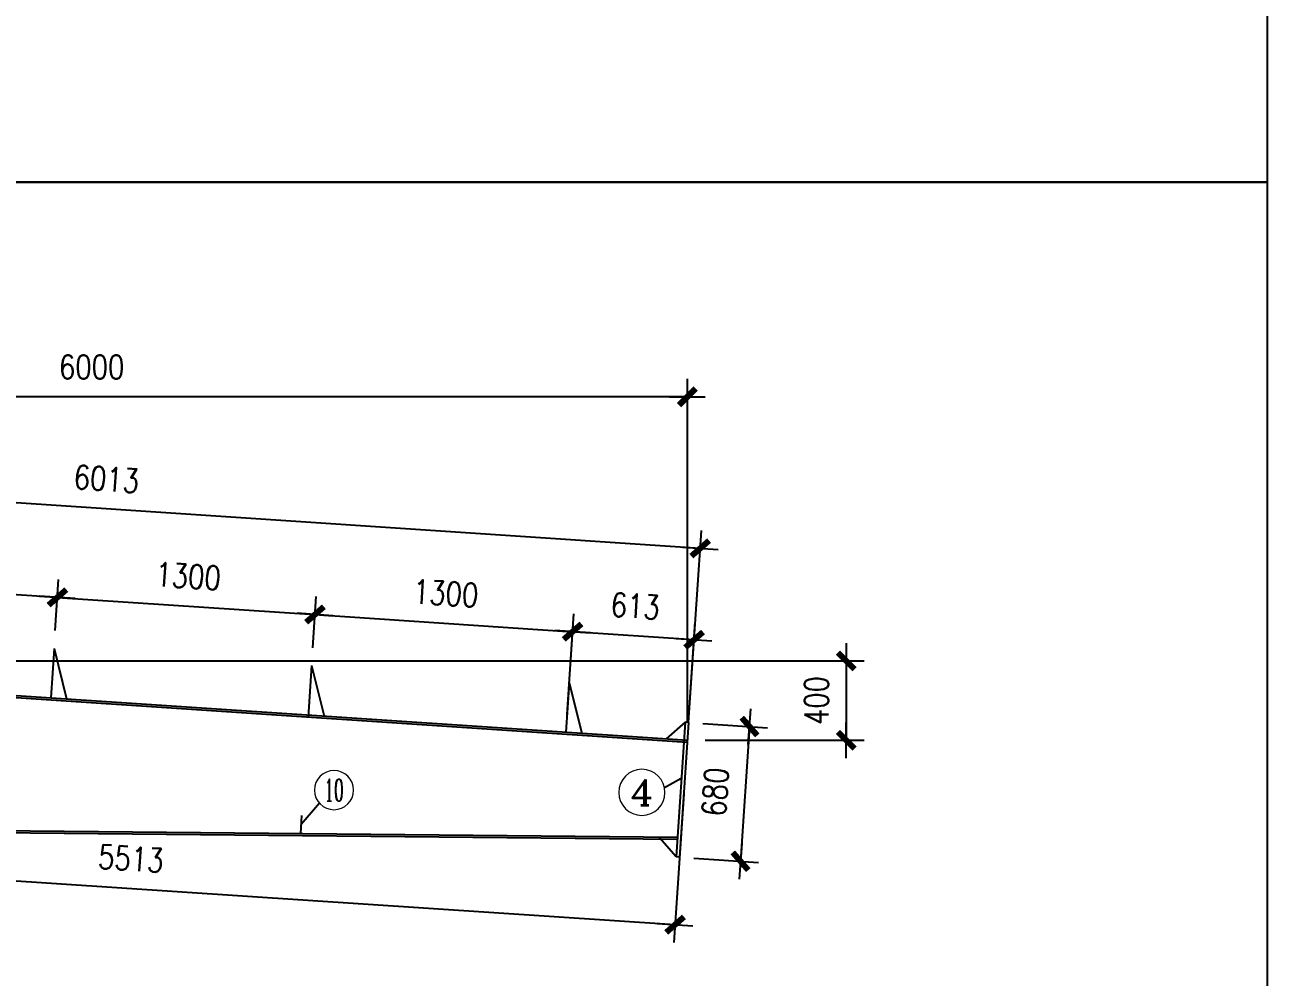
# Model space of a CAD drawing. Header units: millimetres. Extents: x 2451220 to 4527627, y -5186613 to -1639140.
# Drawn here: x 2510591 to 2516847, y -1789991 to -1785194 of the extents above; entities that cross this region are included whole.
import ezdxf
from ezdxf.enums import TextEntityAlignment as Align

# ---------------------------------------------------------------- set-up
doc = ezdxf.new("R2010")
doc.units = ezdxf.units.MM
doc.header["$LTSCALE"] = 1000
doc.header["$PDMODE"] = 34
doc.layers.add('钢架', color=7, linetype='Continuous', lineweight=25)
doc.styles.add('COMPLEX', font='COMPLEX')
doc.styles.add('DIM_FONT', font='simplex.shx', dxfattribs={"width": 0.8, "bigfont": 'hztxt.shx'})
doc.styles.get("Standard").update_dxf_attribs({"font": 'txt', "bigfont": 'gbcbig.shx'})
doc.dimstyles.get("Standard").update_dxf_attribs({"dimscale": 100, "dimtxt": 3.5, "dimasz": 1, "dimexe": 2.5, "dimexo": 3, "dimgap": 1.5, "dimtad": 1, "dimdec": 0, "dimzin": 0, "dimdsep": 46, "dimtxsty": 'Standard', "dimblk": 'ARCHTICK', "dimcen": 0.09, "dimadec": 0, "dimazin": 0, "dimtfac": 1, "dimtdec": 0, "dimtix": 1, "dimtmove": 2, "dimatfit": 3, "dimldrblk": 'ARCHTICK', "dimfxl": 1, "dimtolj": 1, "dimtzin": 0, "dimarcsym": 0})
doc.dimstyles.new('WGH(1)', dxfattribs={"dimscale": 1.2, "dimtxt": 100, "dimasz": 0.5, "dimexe": 75, "dimexo": 75, "dimgap": 75, "dimtad": 1, "dimdec": 0, "dimzin": 0, "dimdsep": 46, "dimtxsty": 'DIM_FONT', "dimblk1": '_DIMX', "dimblk2": '_DIMX', "dimsah": 1, "dimcen": 0.09, "dimclrd": 3, "dimclre": 3, "dimclrt": 7, "dimadec": 0, "dimazin": 0, "dimtfac": 1, "dimtdec": 0, "dimtix": 1, "dimtmove": 2, "dimatfit": 3, "dimldrblk": '_DIMX', "dimfxl": 1, "dimtolj": 1, "dimtzin": 0, "dimarcsym": 0})

# ---------------------------------------------------------------- blocks, each defined once
blk = doc.blocks.new('_DIMX')
blk.add_line((-150, 0), (150, 0))
at = {"const_width": 50}
blk.add_lwpolyline([(-70, -70), (70, 70)], dxfattribs=at)
blk = doc.blocks.new('*D3033')
at = {"color": 3, "lineweight": -2}
for p, q in [((2509446.8, -1788158.2), (2509464, -1787901.3)), ((2509458.6, -1787991.1), (2510754.5, -1788077.5)), ((2510743.9, -1788244.7), (2510761.1, -1787987.7))]:
    blk.add_line(p, q, dxfattribs=at)
at = {"layer": 'Defpoints', "color": 0}
for p in [(2510755.1, -1788077.6), (2509440.8, -1788248), (2510738, -1788334.5)]:
    blk.add_point(p, dxfattribs=at)
at = {"color": 3, "lineweight": -2, "xscale": 0.6, "yscale": 0.6, "zscale": 0.6}
for p, rotation in [((2509458, -1787991.1), 176.1859251763582), ((2510755.1, -1788077.6), 356.1859251763582)]:
    blk.add_blockref('_DIMX', p, dxfattribs=dict(at, rotation=rotation))
at = {"color": 7, "insert": (2510116.5, -1787884.6), "char_height": 120, "attachment_point": 5, "rotation": 356.18593, "style": 'DIM_FONT'}
blk.add_mtext('\\A1;1300', dxfattribs=at)
blk = doc.blocks.new('*D3034')
at = {"color": 3, "lineweight": -2}
for p, q in [((2510743.9, -1788244.7), (2510761.1, -1787987.7)), ((2510755.7, -1788077.6), (2512051.6, -1788164)), ((2512041.1, -1788331.2), (2512058.2, -1788074.2))]:
    blk.add_line(p, q, dxfattribs=at)
at = {"layer": 'Defpoints', "color": 0}
for p in [(2512052.2, -1788164), (2510738, -1788334.5), (2512035.1, -1788421)]:
    blk.add_point(p, dxfattribs=at)
at = {"color": 3, "lineweight": -2, "xscale": 0.6, "yscale": 0.6, "zscale": 0.6}
for p, rotation in [((2510755.1, -1788077.6), 176.1859251763582), ((2512052.2, -1788164), 356.1859251763582)]:
    blk.add_blockref('_DIMX', p, dxfattribs=dict(at, rotation=rotation))
at = {"color": 7, "insert": (2511413.6, -1787971.1), "char_height": 120, "attachment_point": 5, "rotation": 356.18593, "style": 'DIM_FONT'}
blk.add_mtext('\\A1;1300', dxfattribs=at)
blk = doc.blocks.new('*D3035')
at = {"color": 3, "lineweight": -2}
for p, q in [((2512041.1, -1788331.2), (2512058.2, -1788074.2)), ((2512052.8, -1788164.1), (2513348.7, -1788250.5)), ((2513338.2, -1788417.7), (2513355.3, -1788160.7))]:
    blk.add_line(p, q, dxfattribs=at)
at = {"layer": 'Defpoints', "color": 0}
for p in [(2513349.3, -1788250.5), (2512035.1, -1788421), (2513332.2, -1788507.5)]:
    blk.add_point(p, dxfattribs=at)
at = {"color": 3, "lineweight": -2, "xscale": 0.6, "yscale": 0.6, "zscale": 0.6}
for p, rotation in [((2512052.2, -1788164), 176.1859251763582), ((2513349.3, -1788250.5), 356.1859251763582)]:
    blk.add_blockref('_DIMX', p, dxfattribs=dict(at, rotation=rotation))
at = {"color": 7, "insert": (2512710.7, -1788057.6), "char_height": 120, "attachment_point": 5, "rotation": 356.18593, "style": 'DIM_FONT'}
blk.add_mtext('\\A1;1300', dxfattribs=at)
blk = doc.blocks.new('*D3036')
at = {"color": 3, "lineweight": -2}
for p, q in [((2513321.6, -1788667.1), (2513355.3, -1788160.7)), ((2513933.5, -1788707.9), (2513967.3, -1788201.5)), ((2513960.7, -1788291.3), (2513349.9, -1788250.5))]:
    blk.add_line(p, q, dxfattribs=at)
at = {"layer": 'Defpoints', "color": 0}
for p in [(2513349.3, -1788250.5), (2513315.6, -1788756.9), (2513927.5, -1788797.7)]:
    blk.add_point(p, dxfattribs=at)
at = {"color": 3, "lineweight": -2, "xscale": 0.6, "yscale": 0.6, "zscale": 0.6}
for p, rotation in [((2513349.3, -1788250.5), 176.1859251657502), ((2513961.3, -1788291.3), 356.1859251657502)]:
    blk.add_blockref('_DIMX', p, dxfattribs=dict(at, rotation=rotation))
at = {"color": 7, "insert": (2513665.3, -1788121.2), "char_height": 120, "attachment_point": 5, "rotation": 356.18593, "style": 'DIM_FONT'}
blk.add_mtext('\\A1;613', dxfattribs=at)
blk = doc.blocks.new('*D3037')
at = {"color": 3, "lineweight": -2}
for p, q in [((2507933.5, -1788307.9), (2507998, -1787341.1)), ((2513991.4, -1787830.8), (2507992.6, -1787430.9)), ((2513933.5, -1788707.9), (2513998, -1787741.1))]:
    blk.add_line(p, q, dxfattribs=at)
at = {"layer": 'Defpoints', "color": 0}
for p in [(2507992, -1787430.9), (2507927.5, -1788397.7), (2513927.5, -1788797.7)]:
    blk.add_point(p, dxfattribs=at)
at = {"color": 3, "lineweight": -2, "xscale": 0.6, "yscale": 0.6, "zscale": 0.6}
for p, rotation in [((2507992, -1787430.9), 176.1859251657144), ((2513992, -1787830.9), 356.1859251657144)]:
    blk.add_blockref('_DIMX', p, dxfattribs=dict(at, rotation=rotation))
at = {"color": 7, "insert": (2511002, -1787481.2), "char_height": 120, "attachment_point": 5, "rotation": 356.18593, "style": 'DIM_FONT'}
blk.add_mtext('\\A1;6013', dxfattribs=at)
blk = doc.blocks.new('*D984')
at = {"color": 3, "lineweight": -2}
for p, q in [((2507927.5, -1788307.7), (2507927.5, -1786977.4)), ((2513927.5, -1788707.7), (2513927.5, -1786977.4)), ((2513926.9, -1787067.4), (2507928.1, -1787067.4))]:
    blk.add_line(p, q, dxfattribs=at)
at = {"layer": 'Defpoints', "color": 0}
for p in [(2507927.5, -1787067.4), (2507927.5, -1788397.7), (2513927.5, -1788797.7)]:
    blk.add_point(p, dxfattribs=at)
at = {"color": 3, "lineweight": -2, "xscale": 0.6, "yscale": 0.6, "zscale": 0.6, "rotation": 180}
blk.add_blockref('_DIMX', (2507927.5, -1787067.4), dxfattribs=at)
at = {"color": 3, "lineweight": -2, "xscale": 0.6, "yscale": 0.6, "zscale": 0.6}
blk.add_blockref('_DIMX', (2513927.5, -1787067.4), dxfattribs=at)
at = {"color": 7, "insert": (2510927.5, -1786917.4), "char_height": 120, "attachment_point": 5, "style": 'DIM_FONT'}
blk.add_mtext('\\A1;6000', dxfattribs=at)
blk = doc.blocks.new('*D3038')
at = {"color": 3, "lineweight": -2}
for p, q in [((2514005.4, -1788712.7), (2514330.1, -1788734.3)), ((2514240.2, -1788729), (2514195.1, -1789406.3)), ((2513960.1, -1789391.2), (2514284.8, -1789412.8))]:
    blk.add_line(p, q, dxfattribs=at)
at = {"layer": 'Defpoints', "color": 0}
for p in [(2513915.6, -1788706.7), (2513870.3, -1789385.2), (2514195, -1789406.9)]:
    blk.add_point(p, dxfattribs=at)
at = {"color": 3, "lineweight": -2, "xscale": 0.6, "yscale": 0.6, "zscale": 0.6}
for p, rotation in [((2514240.3, -1788728.4), 86.18592516567314), ((2514195, -1789406.9), 266.1859251656732)]:
    blk.add_blockref('_DIMX', p, dxfattribs=dict(at, rotation=rotation))
at = {"color": 7, "insert": (2514068, -1789057.6), "char_height": 120, "attachment_point": 5, "rotation": 86.18593, "style": 'DIM_FONT'}
blk.add_mtext('\\A1;680', dxfattribs=at)
blk = doc.blocks.new('*D985')
at = {"color": 3, "lineweight": -2}
for p, q in [((2508017.5, -1788397.7), (2514817.6, -1788397.7)), ((2514727.6, -1788397.1), (2514727.6, -1788396.5)), ((2514727.6, -1788397.7), (2514727.6, -1788797.7)), ((2514017.5, -1788797.7), (2514817.6, -1788797.7)), ((2514727.6, -1788798.3), (2514727.6, -1788798.9))]:
    blk.add_line(p, q, dxfattribs=at)
at = {"layer": 'Defpoints', "color": 0}
for p in [(2507927.5, -1788397.7), (2513927.5, -1788797.7), (2514727.6, -1788797.7)]:
    blk.add_point(p, dxfattribs=at)
at = {"color": 3, "lineweight": -2, "xscale": 0.6, "yscale": 0.6, "zscale": 0.6}
for p, rotation in [((2514727.6, -1788397.7), 270), ((2514727.6, -1788797.7), 90)]:
    blk.add_blockref('_DIMX', p, dxfattribs=dict(at, rotation=rotation))
at = {"color": 7, "insert": (2514577.6, -1788597.7), "char_height": 120, "attachment_point": 5, "rotation": 90, "style": 'DIM_FONT'}
blk.add_mtext('\\A1;400', dxfattribs=at)
blk = doc.blocks.new('*D3042')
at = {"color": 3, "lineweight": -2}
for p, q in [((2508409, -1788700.4), (2508359.1, -1789449.4)), ((2513909.6, -1789067.1), (2513859.6, -1789816.1)), ((2508365.7, -1789359.7), (2513865, -1789726.3))]:
    blk.add_line(p, q, dxfattribs=at)
at = {"layer": 'Defpoints', "color": 0}
for p in [(2508415, -1788610.6), (2513915.6, -1788977.3), (2513865.6, -1789726.3)]:
    blk.add_point(p, dxfattribs=at)
at = {"color": 3, "lineweight": -2, "xscale": 0.6, "yscale": 0.6, "zscale": 0.6}
for p, rotation in [((2508365.1, -1789359.6), 176.1859251656479), ((2513865.6, -1789726.3), 356.1859251656479)]:
    blk.add_blockref('_DIMX', p, dxfattribs=dict(at, rotation=rotation))
at = {"color": 7, "insert": (2511125.3, -1789393.3), "char_height": 120, "attachment_point": 5, "rotation": 356.18593, "style": 'DIM_FONT'}
blk.add_mtext('\\A1;5513', dxfattribs=at)
blk = doc.blocks.new('轴线标号')
at = {"lineweight": 13}
blk.add_circle((0, 0), 0.5, dxfattribs=at)
at = {"layer": '钢架', "lineweight": 13, "style": 'COMPLEX', "width": 1.041667}
blk.add_attdef('A', text='', height=0.56, dxfattribs=at).set_placement((-0.25, -0.28), (0.25, -0.28), align=Align.FIT)

msp = doc.modelspace()

# ---------------------------------------------------------------- linework, layer by layer
for p, q in [((2510738, -1788334.5), (2510721.3, -1788584)), ((2510738, -1788334.5), (2510801.1, -1788589.3)), ((2507927.5, -1788397.7), (2513927.5, -1788797.7)), ((2507927.5, -1788407.7), (2513926.9, -1788807.7)), ((2512035.1, -1788421), (2512017.8, -1788680.4)), ((2512035.1, -1788421), (2512098.3, -1788675.8)), ((2513332.2, -1788507.5), (2513315.6, -1788756.9)), ((2513332.2, -1788507.5), (2513395.4, -1788762.2)), ((2513915.6, -1788706.7), (2513819.8, -1788790.5)), ((2513915.6, -1788706.7), (2513870.3, -1789385.2)), ((2513933.5, -1788707.9), (2513888.3, -1789386.4)), ((2513933.5, -1788707.9), (2513915.6, -1788706.7)), ((2513812, -1789035.4), (2513896.8, -1788988.4)), ((2512074.2, -1789114.5), (2511981.7, -1789221.6)), ((2511984.7, -1789176.6), (2511978.7, -1789266.6)), ((2508267.5, -1789229.7), (2513877, -1789285.4)), ((2508267.5, -1789239.7), (2513876.3, -1789295.4)), ((2513870.3, -1789385.2), (2513786.5, -1789289.4)), ((2513888.3, -1789386.4), (2513870.3, -1789385.2))]:
    msp.add_line(p, q)
for points in [[(2500480.2, -1774242.5), (2516847.2, -1774242.5), (2516847.2, -1785986.7), (2500480.2, -1785986.7)], [(2500480.2, -1785986.7), (2516847.2, -1785986.7), (2516847.2, -1797731), (2500480.2, -1797731)]]:
    msp.add_lwpolyline(points, close=True)

# ---------------------------------------------------------------- block references
ref = msp.add_blockref('轴线标号', (2512147.7, -1789048.4), dxfattribs=dict(xscale=-197.6239891201258, yscale=197.6239891201258, zscale=197.6239891199096))
ref.add_attrib('A', '10', dxfattribs={"layer": '钢架', "lineweight": 13, "height": 110.67, "style": 'COMPLEX', "width": 0.646552}).set_placement((2512098.3, -1789103.7), (2512197.1, -1789103.7), align=Align.FIT)
ref = msp.add_blockref('轴线标号', (2513698.4, -1789060), dxfattribs=dict(xscale=-232.4988107294776, yscale=232.4988107294776, zscale=232.4988107293054))
ref.add_attrib('A', '4', dxfattribs={"layer": '钢架', "lineweight": 13, "height": 130.2, "style": 'COMPLEX', "width": 1.171875}).set_placement((2513640.2, -1789125.1), (2513756.5, -1789125.1), align=Align.FIT)

# ---------------------------------------------------------------- dimensions: what is measured, and where the dimension line sits
for base, p1, p2, angle, picture, middle in [((2507927.5, -1787067.4), (2513927.5, -1788797.7), (2507927.5, -1788397.7), 180, '*D984', (2510927.5, -1786917.4)), ((2514727.6, -1788797.7), (2507927.5, -1788397.7), (2513927.5, -1788797.7), 90, '*D985', (2514577.6, -1788597.7))]:
    dim = msp.add_linear_dim(base=base, p1=p1, p2=p2, angle=angle, dimstyle='WGH(1)')
    dim.commit()
    dim.dimension.update_dxf_attribs({"geometry": picture, "text_midpoint": middle})
for p1, p2, distance, picture, middle in [((2513927.5, -1788797.7), (2507927.5, -1788397.7), -969, '*D3037', (2511002, -1787481.2)), ((2513927.5, -1788797.7), (2513315.6, -1788756.9), -507.5, '*D3036', (2513665.3, -1788121.2)), ((2508415, -1788610.6), (2513915.6, -1788977.3), -750.7, '*D3042', (2511125.3, -1789393.3)), ((2513915.6, -1788706.7), (2513870.3, -1789385.2), 325.4, '*D3038', (2514068, -1789057.6))]:
    dim = msp.add_aligned_dim(p1=p1, p2=p2, distance=distance, dimstyle='WGH(1)')
    dim.commit()
    dim.dimension.update_dxf_attribs({"geometry": picture, "text_midpoint": middle})
for base, p1, p2, picture, middle in [((2510755.1, -1788077.6), (2509440.8, -1788248), (2510738, -1788334.5), '*D3033', (2510116.5, -1787884.6)), ((2512052.2, -1788164), (2510738, -1788334.5), (2512035.1, -1788421), '*D3034', (2511413.6, -1787971.1)), ((2513349.3, -1788250.5), (2512035.1, -1788421), (2513332.2, -1788507.5), '*D3035', (2512710.7, -1788057.6))]:
    dim = msp.add_linear_dim(base=base, p1=p1, p2=p2, angle=176.18593, dimstyle='Standard', override={"dimscale": 1.2, "dimtxt": 100, "dimasz": 0.5, "dimexe": 75, "dimexo": 75, "dimgap": 75, "dimtxsty": 'DIM_FONT', "dimblk1": '_DIMX', "dimblk2": '_DIMX', "dimsah": 1, "dimclrd": 3, "dimclre": 3, "dimclrt": 7, "dimldrblk": '_DIMX'})
    dim.commit()
    dim.dimension.update_dxf_attribs({"geometry": picture, "text_midpoint": middle})

doc.saveas('drawing.dxf')
